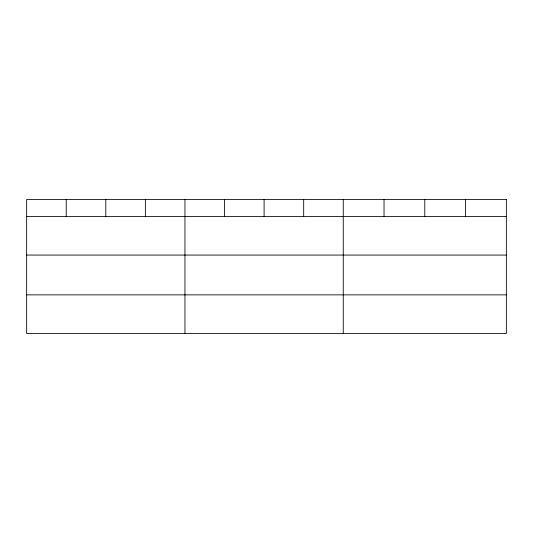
<?xml version="1.0" encoding="UTF-8"?>
<svg xmlns="http://www.w3.org/2000/svg" width="533" height="533" viewBox="0 0 533 533"><rect width="100%" height="100%" fill="white"/><g stroke="black" fill="none" stroke-linecap="round" stroke-linejoin="round"><path stroke-width="0.8" d="M26.65 216.458L506.35 216.458M26.65 255.074L506.35 255.074M26.65 294.862L506.35 294.862M465.575 199.522L465.575 216.458M424.801 199.522L424.801 216.458M384.026 199.522L384.026 216.458M343.252 199.522L343.252 333.478M303.677 199.522L303.677 216.458M264.101 199.522L264.101 216.458M224.526 199.522L224.526 216.458M184.951 199.522L184.951 333.478M145.376 199.522L145.376 216.458M105.801 199.522L105.801 216.458M66.225 199.522L66.225 216.458M506.35 199.522L26.65 199.522L26.65 333.478L506.35 333.478L506.35 199.522"/></g></svg>
